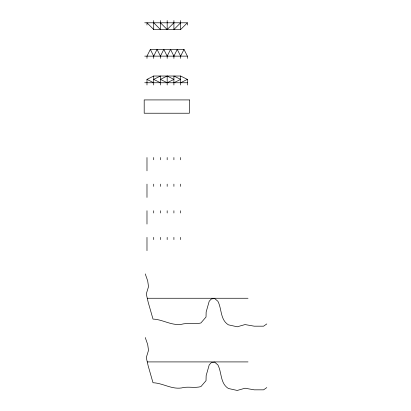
<?xml version="1.0" encoding="UTF-8"?>
<svg xmlns="http://www.w3.org/2000/svg" width="411" height="411" viewBox="0 0 411 411"><rect width="100%" height="100%" fill="white"/><g stroke="black" fill="none" stroke-linecap="round" stroke-linejoin="round"><path stroke-width="0.62" d="M187.37 58.383L187.37 56.137L184.005 49.407L150.349 49.407L146.984 56.137L146.984 58.383M153.714 58.383L153.714 56.137L157.079 49.407L160.444 56.137L160.444 58.383M160.444 56.137L163.809 49.407L167.174 56.137L167.174 58.383M167.174 56.137L170.539 49.407L173.904 56.137L173.904 58.383M173.904 56.137L177.269 49.407L180.64 56.137L180.64 58.383M180.64 56.137L184.005 49.407M160.444 22.795L167.174 29.525L173.904 22.795M180.64 22.795L173.904 29.525L173.904 20.55M146.984 25.035L146.984 22.795L153.714 29.525L180.64 29.525L187.37 22.795L187.37 25.035M266.806 323.925L263.595 326.18L254.239 326.18L245.013 324.572L237.234 326.791L228.362 324.824C220.121 319.645 221.93 309.036 217.912 301.299L214.563 298.422L211.29 298.997L209.209 301.242L206.152 311.97L206.019 317.025L200.897 322.969C194.393 324.7 187.873 322.491 181.431 324.315C171.341 325.769 162.828 319.445 153.005 319.08L148.196 302.291L146.275 293.963L148.52 286.657L147.688 280.888L145.253 273.906M266.806 387.583L263.595 389.834L254.239 389.834L245.013 388.225L237.234 390.45L228.362 388.482C220.121 383.299 221.93 372.69 217.912 364.958L214.563 362.076L211.29 362.656L209.209 364.901L206.152 375.628L206.019 380.684L200.897 386.623C194.393 388.359 187.873 386.15 181.431 387.969C171.341 389.423 162.828 383.103 153.005 382.739L148.196 365.949L146.275 357.616L148.52 350.311L147.688 344.546L145.253 337.559M146.984 84.995L146.984 79.385L153.714 76.02L180.64 76.02L187.37 79.385L187.37 84.995M167.174 76.02L160.444 79.385L167.174 82.75L173.904 79.385L167.174 76.02L167.174 84.995M173.904 82.75L180.64 79.385L173.904 76.02L173.904 84.995M180.64 82.75L187.37 79.385M144.739 22.795L187.37 22.795M144.739 56.137L187.37 56.137M144.739 82.75L187.37 82.75M147.266 298.258L248.023 298.258M147.266 361.911L248.023 361.911M160.444 82.75L153.714 79.385L160.444 76.02L160.444 84.995M146.984 79.385L153.714 82.75M153.714 22.795L160.444 29.525L160.444 20.55M150.349 49.407L153.714 56.137M180.64 20.55L180.64 29.525M180.64 76.02L180.64 84.995M180.64 157.521L180.64 159.766M180.64 184.133L180.64 186.378M180.64 210.745L180.64 212.99M180.64 237.358L180.64 239.603M173.904 157.521L173.904 159.766M173.904 184.133L173.904 186.378M173.904 210.745L173.904 212.99M173.904 237.358L173.904 239.603M167.174 20.55L167.174 29.525M167.174 157.521L167.174 159.766M167.174 184.133L167.174 186.378M167.174 210.745L167.174 212.99M167.174 237.358L167.174 239.603M160.444 157.521L160.444 159.766M160.444 184.133L160.444 186.378M160.444 210.745L160.444 212.99M160.444 237.358L160.444 239.603M153.714 20.55L153.714 29.525M153.714 76.02L153.714 84.995M153.714 157.521L153.714 159.766M153.714 184.133L153.714 186.378M153.714 210.745L153.714 212.99M153.714 237.358L153.714 239.603M146.984 157.521L146.984 170.822M146.984 184.133L146.984 197.434M146.984 210.745L146.984 224.046M146.984 237.358L146.984 250.659M189.379 99.919L144.194 99.919L144.194 113.225L189.379 113.225L189.379 99.919"/></g></svg>
